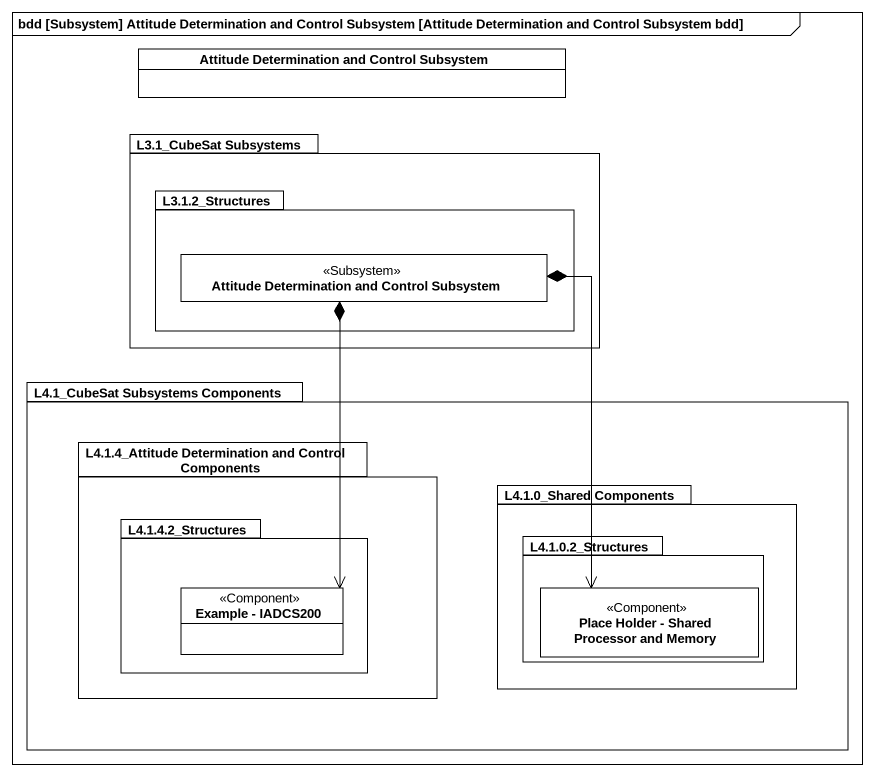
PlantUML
@startuml
mainframe bdd [Subsystem] Attitude Determination and Control Subsystem [Attitude Determination and Control Subsystem bdd]
hide circle
hide empty members
class "Attitude Determination and Control Subsystem" as Attitude_Determination_and
package "L3.1_CubeSat Subsystems" as L3_1_CubeSat_Subsystems {
  package "L3.1.2_Structures" as L3_1_2_Structures {
    class "Attitude Determination and Control Subsystem" as Attitude_Determination_and_2 <<Subsystem>>
  }
}
package "L4.1_CubeSat Subsystems Components" as L4_1_CubeSat_Subsystems {
  package "L4.1.4_Attitude Determination and Control Components" as L4_1_4_Attitude {
    package "L4.1.4.2_Structures" as L4_1_4_2_Structures {
      class "Example - IADCS200" as Example_IADCS200 <<Component>>
    }
  }
  package "L4.1.0_Shared Components" as L4_1_0_Shared_Components {
    package "L4.1.0.2_Structures" as L4_1_0_2_Structures {
      class "Place Holder - Shared Processor and Memory" as Place_Holder_Shared <<Component>>
    }
  }
}
Attitude_Determination_and_2 *--> Example_IADCS200
Attitude_Determination_and_2 *--> Place_Holder_Shared
@enduml
